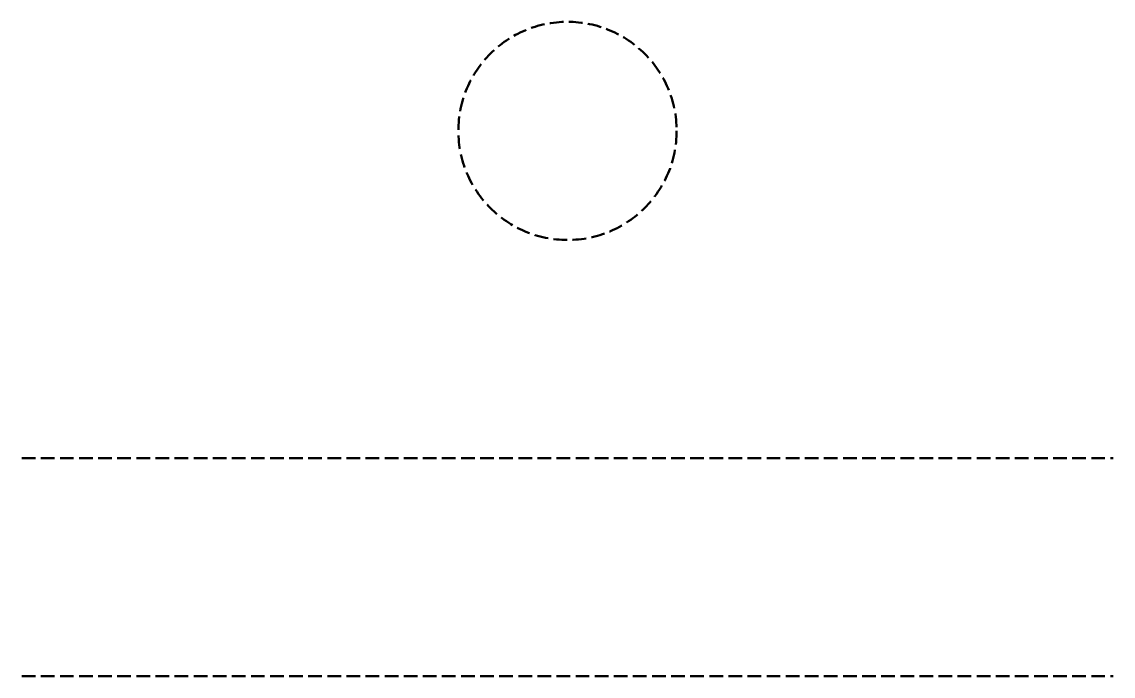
# Model space of a CAD drawing. Header units: millimetres. Extents: x 0 to 1000, y 0 to 600.
import ezdxf

# ---------------------------------------------------------------- set-up
doc = ezdxf.new("R2010")
doc.units = ezdxf.units.MM
doc.linetypes.add('HIDDEN', pattern=[7, 5, -2])
doc.layers.add('SOURCE', color=7, linetype='Continuous')

msp = doc.modelspace()

# ---------------------------------------------------------------- linework, layer by layer
at = {"color": 1, "linetype": 'HIDDEN', "lineweight": 50, "ltscale": 2.5, "true_color": 0xff0000, "transparency": 33554585}
msp.add_line((0, 200), (1000, 200), dxfattribs=at)
msp.add_circle((500, 500), 100, dxfattribs=at)
at = {"layer": 'SOURCE', "color": 1, "linetype": 'HIDDEN', "lineweight": 50, "ltscale": 2.5, "true_color": 0xff0000, "transparency": 33554585}
msp.add_line((0, 0), (1000, 0), dxfattribs=at)

doc.saveas('drawing.dxf')
